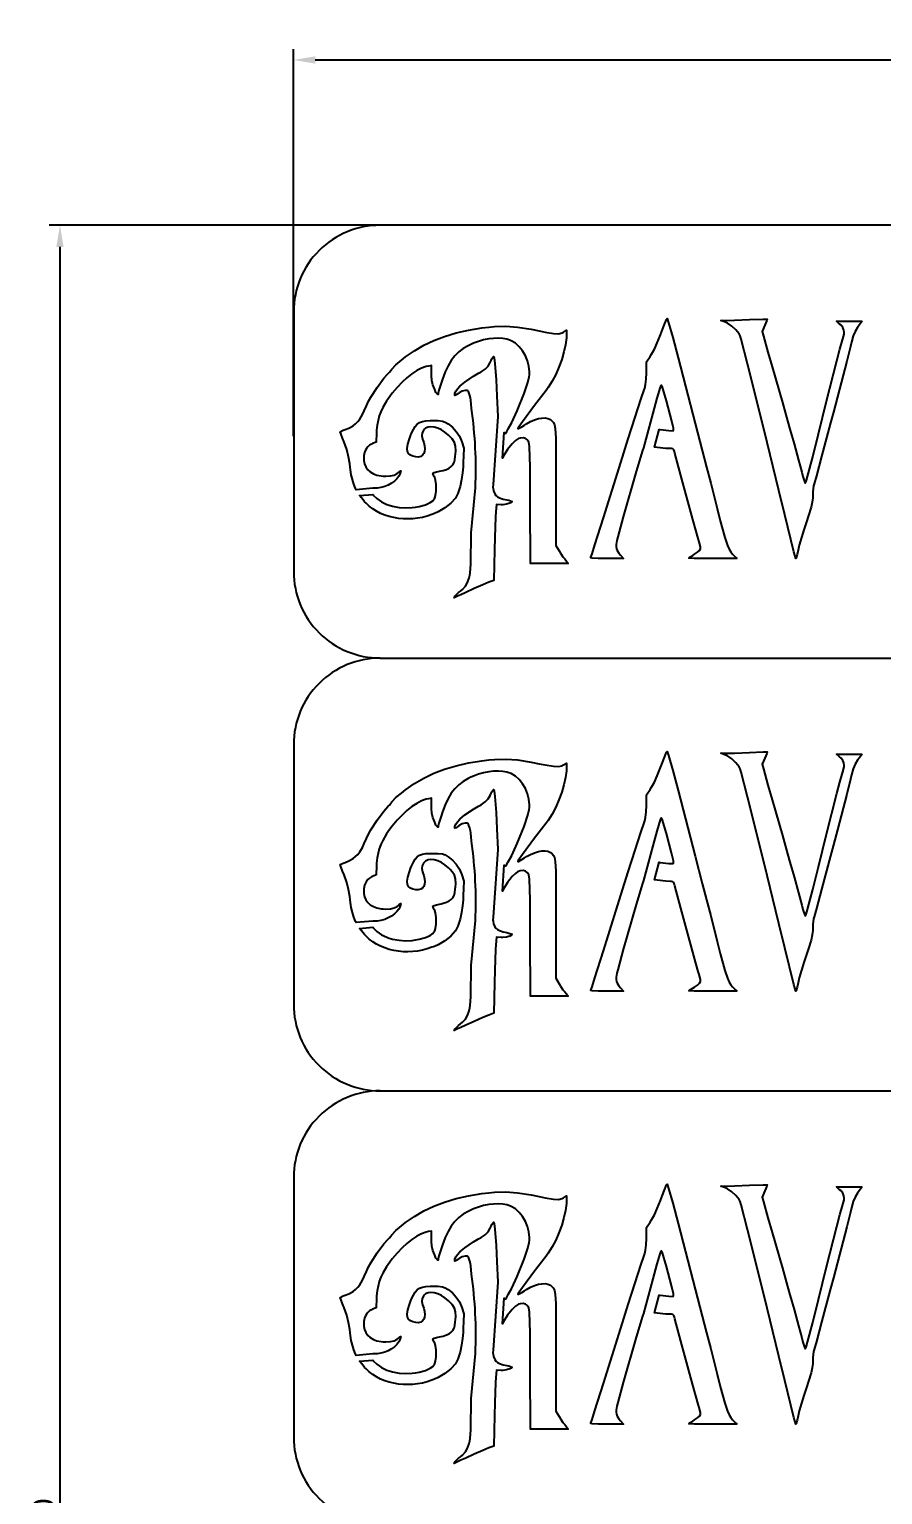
# Model space of a CAD drawing. Header units: millimetres. Extents: x 2045 to 2776, y 1347 to 1669.
# Drawn here: x 2045 to 2143.6, y 1500.2 to 1669.5 of the extents above; entities that cross this region are included whole.
import ezdxf

# ---------------------------------------------------------------- set-up
doc = ezdxf.new("R2010")
doc.units = ezdxf.units.MM
doc.styles.get("Standard").update_dxf_attribs({"font": 'arial.ttf'})
doc.dimstyles.new('ISO-25', dxfattribs={"dimtxt": 2.5, "dimasz": 2.5, "dimexe": 1.25, "dimexo": 0.625, "dimtad": 1, "dimtxsty": 'Standard', "dimcen": 2.5, "dimadec": 0, "dimazin": 0, "dimtfac": 1, "dimtmove": 0, "dimatfit": 3, "dimfxl": 1, "dimarcsym": 0})

# ---------------------------------------------------------------- blocks, each defined once
blk = doc.blocks.new('*D8')
at = {"color": 0, "lineweight": -2, "transparency": 16777216}
for p, q in [((2075.52, 1622.46), (2075.52, 1667.18)), ((2078.02, 1665.93), (2773.02, 1665.93)), ((2775.52, 1622.46), (2775.52, 1667.18))]:
    blk.add_line(p, q, dxfattribs=at)
at = {"color": 0, "transparency": 16777216}
for points in [[(2078.02, 1666.35), (2078.02, 1665.51), (2075.52, 1665.93)], [(2773.02, 1666.35), (2773.02, 1665.51), (2775.52, 1665.93)]]:
    blk.add_solid(points, dxfattribs=at)
at = {"layer": 'Defpoints', "color": 0, "transparency": 16777216}
for p in [(2775.52, 1665.93), (2075.52, 1621.84), (2775.52, 1621.84)]:
    blk.add_point(p, dxfattribs=at)
at = {"color": 0, "transparency": 16777216, "insert": (2425.52, 1667.83), "char_height": 2.5, "attachment_point": 5}
blk.add_mtext('700', dxfattribs=at)
blk = doc.blocks.new('*D9')
at = {"color": 0, "lineweight": -2, "transparency": 16777216}
for p, q in [((2142.4, 1646.84), (2047.26, 1646.84)), ((2048.51, 1644.34), (2048.51, 1349.34)), ((2142.4, 1346.84), (2047.26, 1346.84))]:
    blk.add_line(p, q, dxfattribs=at)
at = {"color": 0, "transparency": 16777216}
for points in [[(2048.09, 1644.34), (2048.92, 1644.34), (2048.51, 1646.84)], [(2048.09, 1349.34), (2048.92, 1349.34), (2048.51, 1346.84)]]:
    blk.add_solid(points, dxfattribs=at)
at = {"layer": 'Defpoints', "color": 0, "transparency": 16777216}
for p in [(2143.02, 1646.84), (2048.51, 1346.84), (2143.02, 1346.84)]:
    blk.add_point(p, dxfattribs=at)
at = {"color": 0, "transparency": 16777216, "insert": (2046.61, 1496.84), "char_height": 2.5, "attachment_point": 5, "rotation": 90}
blk.add_mtext('300', dxfattribs=at)

msp = doc.modelspace()

# ---------------------------------------------------------------- linework, layer by layer
for points in [[(2215.523, 1631.839, 0.4142136), (2200.523, 1646.839), (2085.523, 1646.839, 0.4142136), (2075.523, 1636.839), (2075.523, 1606.839, 0.4142136), (2085.523, 1596.839), (2200.523, 1596.839, 0.4142136), (2215.523, 1611.839)], [(2085.523, 1596.839, 0.4142136), (2075.523, 1586.839), (2075.523, 1556.839, 0.4142136), (2085.523, 1546.839), (2200.523, 1546.839, 0.4142136), (2215.523, 1561.839)], [(2085.523, 1546.839, 0.4142136), (2075.523, 1536.839), (2075.523, 1506.839, 0.4142136), (2085.523, 1496.839), (2200.523, 1496.839, 0.4142136), (2215.523, 1511.839)]]:
    msp.add_lwpolyline(points, format="xyb")
for points in [[(2126.792, 1608.345), (2123.988, 1608.345), (2121.812, 1608.353), (2121.184, 1608.384), (2121.285, 1608.477), (2121.641, 1608.694), (2121.866, 1608.826), (2122.207, 1609.058), (2122.423, 1609.275), (2122.532, 1609.468), (2122.54, 1609.561), (2122.524, 1609.701), (2122.385, 1610.282), (2122.284, 1610.638), (2122.005, 1611.606), (2121.664, 1612.853), (2120.286, 1617.943), (2119.581, 1620.522), (2119.526, 1620.693), (2119.449, 1620.909), (2119.356, 1621.002), (2119.193, 1621.033), (2119.069, 1621.033), (2118.535, 1621.064), (2117.551, 1621.181), (2117.208, 1621.218), (2117.747, 1623.252), (2117.869, 1623.241), (2118.876, 1623.117), (2119.379, 1623.094), (2119.441, 1623.156), (2119.441, 1623.218), (2119.418, 1623.396), (2119.201, 1624.341), (2118.605, 1626.556), (2118.117, 1628.23), (2118.093, 1628.299), (2118.024, 1628.353), (2117.985, 1628.33), (2117.9, 1628.137), (2117.497, 1626.851), (2117.017, 1625.147), (2115.955, 1621.142), (2115.839, 1620.809), (2115.119, 1618.384), (2113.624, 1613.171), (2112.989, 1610.824), (2112.888, 1610.429), (2112.811, 1609.964), (2112.811, 1609.709), (2112.842, 1609.476), (2112.919, 1609.267), (2113.113, 1608.957), (2113.306, 1608.733), (2113.655, 1608.345), (2111.742, 1608.345), (2110.727, 1608.353), (2110.03, 1608.392), (2109.868, 1608.432), (2109.877, 1608.459), (2109.875, 1608.461), (2109.883, 1608.477), (2110.014, 1608.872), (2110.34, 1609.902), (2111.316, 1613.032), (2113.337, 1619.438), (2114.197, 1622.157), (2114.987, 1624.666), (2115.638, 1626.704), (2116.017, 1627.811), (2116.095, 1628.036), (2116.203, 1628.423), (2116.281, 1629.066), (2116.289, 1629.794), (2116.296, 1631.057), (2116.707, 1631.661), (2116.893, 1631.932), (2117.226, 1632.521), (2117.551, 1633.241), (2117.923, 1634.186), (2118.14, 1634.775), (2118.326, 1635.286), (2118.605, 1635.968), (2118.678, 1636.062), (2118.853, 1635.565), (2119.341, 1633.853), (2119.96, 1631.537), (2120.82, 1628.261), (2121.92, 1623.938), (2122.726, 1620.809), (2123.229, 1618.903), (2123.725, 1617.052), (2124.468, 1614.108), (2124.825, 1612.699), (2125.359, 1610.754), (2125.669, 1609.848), (2125.863, 1609.414), (2126.049, 1609.097), (2126.25, 1608.849), (2126.366, 1608.74), (2126.792, 1608.345)], [(2141.247, 1635.751), (2140.89, 1635.286), (2140.697, 1635.031), (2140.41, 1634.566), (2140.193, 1634.047), (2139.992, 1633.334), (2139.868, 1632.846), (2139.457, 1631.134), (2138.381, 1627.006), (2137.9, 1625.247), (2137.559, 1624.008), (2136.529, 1620.104), (2135.94, 1617.896), (2135.662, 1616.959), (2135.6, 1616.727), (2135.522, 1616.045), (2135.514, 1615.642), (2135.514, 1615.348), (2135.468, 1614.852), (2135.329, 1614.256), (2135.026, 1613.303), (2134.786, 1612.59), (2134.484, 1611.661), (2133.965, 1609.887), (2133.834, 1609.314), (2133.725, 1608.818), (2133.617, 1608.43), (2133.56, 1608.355), (2133.338, 1609.128), (2132.277, 1613.372), (2131.587, 1616.192), (2129.891, 1623.164), (2127.977, 1630.817), (2127.242, 1633.66), (2127.11, 1634.055), (2127.001, 1634.279), (2126.637, 1634.752), (2126.173, 1635.186), (2125.677, 1635.526), (2125.444, 1635.635), (2124.91, 1635.836), (2125.537, 1635.844), (2126.482, 1635.867), (2128.202, 1635.937), (2129.782, 1635.999), (2130.255, 1635.999), (2130.208, 1635.828), (2129.976, 1635.279), (2129.666, 1634.581), (2129.821, 1634.031), (2130.34, 1632.157), (2130.82, 1630.476), (2132.005, 1626.347), (2132.61, 1624.225), (2132.873, 1623.28), (2133.369, 1621.568), (2133.888, 1619.709), (2134.26, 1618.299), (2134.384, 1617.803), (2134.593, 1617.129), (2134.639, 1617.06), (2134.662, 1617.075), (2134.748, 1617.246), (2134.926, 1617.811), (2135.538, 1620.088), (2136.188, 1622.73), (2137.118, 1626.51), (2138.295, 1631.181), (2138.659, 1632.505), (2138.992, 1633.706), (2139.132, 1634.272), (2139.147, 1634.434), (2139.124, 1634.729), (2139, 1635.007), (2138.783, 1635.286), (2138.628, 1635.426), (2138.272, 1635.743), (2139.759, 1635.743), (2141.247, 1635.751)], [(2107.04, 1633.815), (2106.939, 1633.04), (2106.761, 1632.203), (2106.513, 1631.336), (2106.188, 1630.46), (2105.816, 1629.608), (2105.398, 1628.811), (2104.94, 1628.082), (2104.7, 1627.765), (2103.368, 1626.022), (2101.966, 1624.132), (2101.486, 1623.442), (2101.447, 1623.357), (2101.501, 1623.349), (2101.904, 1623.559), (2102.198, 1623.752), (2102.431, 1623.899), (2102.903, 1624.163), (2103.36, 1624.356), (2103.802, 1624.496), (2104.212, 1624.566), (2104.592, 1624.581), (2104.917, 1624.519), (2105.22, 1624.381), (2105.398, 1624.217), (2105.552, 1624.047), (2105.661, 1623.791), (2105.738, 1623.357), (2105.808, 1622.226), (2105.831, 1619.151), (2105.831, 1609.848), (2106.195, 1609.213), (2106.35, 1608.949), (2106.629, 1608.531), (2106.707, 1608.446), (2106.869, 1608.283), (2107.055, 1608.043), (2107.249, 1607.764), (2102.888, 1607.764), (2102.857, 1614.666), (2102.841, 1618.903), (2102.787, 1621.289), (2102.702, 1621.785), (2102.632, 1621.901), (2102.547, 1622.04), (2102.315, 1622.219), (2102.028, 1622.296), (2101.695, 1622.257), (2101.509, 1622.188), (2101.401, 1622.133), (2101.153, 1621.963), (2100.773, 1621.599), (2100.246, 1620.925), (2099.735, 1620.104), (2099.662, 1619.916), (2099.867, 1622.913), (2099.998, 1622.792), (2100.153, 1623.024), (2100.332, 1623.303), (2100.727, 1624.047), (2101.362, 1625.41), (2102.152, 1627.385), (2102.578, 1628.679), (2102.733, 1629.337), (2102.764, 1629.57), (2102.779, 1629.895), (2102.717, 1630.546), (2102.562, 1631.173), (2102.315, 1631.77), (2101.989, 1632.32), (2101.602, 1632.8), (2101.145, 1633.203), (2100.649, 1633.497), (2100.378, 1633.598), (2100.169, 1633.667), (2099.696, 1633.753), (2099.185, 1633.784), (2098.635, 1633.768), (2098.07, 1633.698), (2097.481, 1633.582), (2096.892, 1633.412), (2096.304, 1633.203), (2096.017, 1633.071), (2095.692, 1632.924), (2095.111, 1632.583), (2094.599, 1632.196), (2094.15, 1631.746), (2093.74, 1631.22), (2093.376, 1630.608), (2093.035, 1629.887), (2092.717, 1629.058), (2092.562, 1628.586), (2092.307, 1627.773), (2092.229, 1627.447), (2092.229, 1627.299), (2092.09, 1627.362), (2091.969, 1627.533), (2091.819, 1627.881), (2091.625, 1628.408), (2091.509, 1628.919), (2091.462, 1629.469), (2091.454, 1629.771), (2091.454, 1630.639), (2091.09, 1630.577), (2090.835, 1630.522), (2090.308, 1630.336), (2089.758, 1630.05), (2089.193, 1629.686), (2088.619, 1629.229), (2088.046, 1628.702), (2087.473, 1628.098), (2086.908, 1627.424), (2086.636, 1627.06), (2086.257, 1626.525), (2085.815, 1625.782), (2085.591, 1625.302), (2085.405, 1624.806), (2085.273, 1624.295), (2085.172, 1623.752), (2085.11, 1623.156), (2085.095, 1622.838), (2085.041, 1621.785), (2084.638, 1621.614), (2084.514, 1621.56), (2084.289, 1621.421), (2084.096, 1621.258), (2083.941, 1621.064), (2083.809, 1620.847), (2083.716, 1620.6), (2083.623, 1620.181), (2083.615, 1619.871), (2083.623, 1619.655), (2083.701, 1619.26), (2083.856, 1618.911), (2084.08, 1618.601), (2084.375, 1618.338), (2084.731, 1618.129), (2085.149, 1617.974), (2085.629, 1617.881), (2085.885, 1617.857), (2086.179, 1617.842), (2086.698, 1617.873), (2087.132, 1617.981), (2087.481, 1618.152), (2087.62, 1618.268), (2087.713, 1618.353), (2087.899, 1618.469), (2087.775, 1618.067), (2087.667, 1617.85), (2087.457, 1617.548), (2087.179, 1617.277), (2086.838, 1617.029), (2086.458, 1616.812), (2086.04, 1616.649), (2085.606, 1616.525), (2085.165, 1616.463), (2084.948, 1616.455), (2084.684, 1616.448), (2082.763, 1616.281), (2082.686, 1616.424), (2082.484, 1616.92), (2082.314, 1617.447), (2082.182, 1618.005), (2082.089, 1618.593), (2082.058, 1618.903), (2082.012, 1619.291), (2081.865, 1620.096), (2081.648, 1620.925), (2081.354, 1621.785), (2081.175, 1622.234), (2080.966, 1622.761), (2080.898, 1622.991), (2081.237, 1623.156), (2081.462, 1623.241), (2081.88, 1623.404), (2082.392, 1623.683), (2082.686, 1623.899), (2082.934, 1624.155), (2083.166, 1624.442), (2083.476, 1624.968), (2083.67, 1625.402), (2083.925, 1625.991), (2084.173, 1626.502), (2084.429, 1626.982), (2085.157, 1628.113), (2085.931, 1629.159), (2086.396, 1629.686), (2086.613, 1629.864), (2086.753, 1630.058), (2086.853, 1630.213), (2087.349, 1630.716), (2087.969, 1631.243), (2088.449, 1631.63), (2089.471, 1632.343), (2090.556, 1632.978), (2091.726, 1633.528), (2092.973, 1634), (2094.313, 1634.395), (2095.746, 1634.721), (2097.28, 1634.969), (2098.085, 1635.069), (2098.751, 1635.139), (2100.029, 1635.17), (2101.377, 1635.069), (2102.957, 1634.822), (2103.91, 1634.636), (2104.584, 1634.496), (2105.545, 1634.341), (2106.149, 1634.31), (2106.552, 1634.403), (2106.722, 1634.496), (2107.047, 1634.698), (2107.047, 1634.171), (2107.04, 1633.815)], [(2095.196, 1621.072), (2095.149, 1620.201), (2095.109, 1619.422), (2095.102, 1618.914), (2095.048, 1618.23), (2094.937, 1617.449), (2094.765, 1616.67), (2094.48, 1615.867), (2094.243, 1615.325), (2093.67, 1614.72), (2092.988, 1614.186), (2092.214, 1613.729), (2091.78, 1613.535), (2091.509, 1613.427), (2090.959, 1613.241), (2090.401, 1613.094), (2089.843, 1612.993), (2089.286, 1612.931), (2088.72, 1612.908), (2088.17, 1612.915), (2087.62, 1612.97), (2087.086, 1613.063), (2086.567, 1613.187), (2086.063, 1613.357), (2085.575, 1613.551), (2085.11, 1613.791), (2084.677, 1614.062), (2084.266, 1614.372), (2083.887, 1614.713), (2083.716, 1614.898), (2083.538, 1615.1), (2083.145, 1615.605), (2084.673, 1615.738), (2084.723, 1615.665), (2085.149, 1615.255), (2085.691, 1614.883), (2086.272, 1614.589), (2086.551, 1614.496), (2086.954, 1614.379), (2087.713, 1614.24), (2088.464, 1614.186), (2089.216, 1614.225), (2089.603, 1614.279), (2090.037, 1614.356), (2090.757, 1614.55), (2091.307, 1614.798), (2091.594, 1615.007), (2091.741, 1615.162), (2091.795, 1615.239), (2091.85, 1615.34), (2091.927, 1615.611), (2091.997, 1616.115), (2091.989, 1616.881), (2091.911, 1617.408), (2091.826, 1617.695), (2091.772, 1617.811), (2091.687, 1617.966), (2091.604, 1618.164), (2091.749, 1618.26), (2092.19, 1618.376), (2092.578, 1618.462), (2092.81, 1618.524), (2093.197, 1618.64), (2093.499, 1618.779), (2093.74, 1618.95), (2093.925, 1619.159), (2094.057, 1619.422), (2094.142, 1619.748), (2094.204, 1620.15), (2094.228, 1620.39), (2094.259, 1620.762), (2094.243, 1621.32), (2094.111, 1621.746), (2093.825, 1622.157), (2093.608, 1622.404), (2093.414, 1622.598), (2093.011, 1622.939), (2092.593, 1623.21), (2092.175, 1623.411), (2091.772, 1623.528), (2091.393, 1623.566), (2091.052, 1623.52), (2090.765, 1623.388), (2090.657, 1623.28), (2090.525, 1623.14), (2090.37, 1622.846), (2090.331, 1622.521), (2090.401, 1622.141), (2090.478, 1621.924), (2090.556, 1621.723), (2090.649, 1621.343), (2090.688, 1621.002), (2090.657, 1620.708), (2090.571, 1620.46), (2090.424, 1620.274), (2090.215, 1620.135), (2089.909, 1620.061), (2089.642, 1620.073), (2089.309, 1620.143), (2089.022, 1620.267), (2088.793, 1620.462), (2088.681, 1620.685), (2088.643, 1621.057), (2088.72, 1621.545), (2088.898, 1622.157), (2089.038, 1622.521), (2089.146, 1622.8), (2089.355, 1623.249), (2089.564, 1623.605), (2089.797, 1623.868), (2090.076, 1624.054), (2090.401, 1624.178), (2090.812, 1624.248), (2091.307, 1624.271), (2091.602, 1624.279), (2092.206, 1624.271), (2092.709, 1624.209), (2093.013, 1624.099), (2093.376, 1623.892), (2093.879, 1623.504), (2094.305, 1623.024), (2094.677, 1622.459), (2094.971, 1621.8), (2095.196, 1621.072)], [(2107.04, 1583.815), (2106.939, 1583.04), (2106.761, 1582.203), (2106.513, 1581.336), (2106.188, 1580.46), (2105.816, 1579.608), (2105.398, 1578.811), (2104.94, 1578.082), (2104.7, 1577.765), (2103.368, 1576.022), (2101.966, 1574.132), (2101.486, 1573.442), (2101.447, 1573.357), (2101.501, 1573.349), (2101.904, 1573.559), (2102.198, 1573.752), (2102.431, 1573.899), (2102.903, 1574.163), (2103.36, 1574.356), (2103.802, 1574.496), (2104.212, 1574.566), (2104.592, 1574.581), (2104.917, 1574.519), (2105.22, 1574.381), (2105.398, 1574.217), (2105.552, 1574.047), (2105.661, 1573.791), (2105.738, 1573.357), (2105.808, 1572.226), (2105.831, 1569.151), (2105.831, 1559.848), (2106.195, 1559.213), (2106.35, 1558.949), (2106.629, 1558.531), (2106.707, 1558.446), (2106.869, 1558.283), (2107.055, 1558.043), (2107.249, 1557.764), (2102.888, 1557.764), (2102.857, 1564.666), (2102.841, 1568.903), (2102.787, 1571.289), (2102.702, 1571.785), (2102.632, 1571.901), (2102.547, 1572.04), (2102.315, 1572.219), (2102.028, 1572.296), (2101.695, 1572.257), (2101.509, 1572.188), (2101.401, 1572.133), (2101.153, 1571.963), (2100.773, 1571.599), (2100.246, 1570.925), (2099.735, 1570.104), (2099.662, 1569.916), (2099.867, 1572.913), (2099.998, 1572.792), (2100.153, 1573.024), (2100.332, 1573.303), (2100.727, 1574.047), (2101.362, 1575.41), (2102.152, 1577.385), (2102.578, 1578.679), (2102.733, 1579.337), (2102.764, 1579.57), (2102.779, 1579.895), (2102.717, 1580.546), (2102.562, 1581.173), (2102.315, 1581.77), (2101.989, 1582.32), (2101.602, 1582.8), (2101.145, 1583.203), (2100.649, 1583.497), (2100.378, 1583.598), (2100.169, 1583.667), (2099.696, 1583.753), (2099.185, 1583.784), (2098.635, 1583.768), (2098.07, 1583.698), (2097.481, 1583.582), (2096.892, 1583.412), (2096.304, 1583.203), (2096.017, 1583.071), (2095.692, 1582.924), (2095.111, 1582.583), (2094.599, 1582.196), (2094.15, 1581.746), (2093.74, 1581.22), (2093.376, 1580.608), (2093.035, 1579.887), (2092.717, 1579.058), (2092.562, 1578.586), (2092.307, 1577.773), (2092.229, 1577.447), (2092.229, 1577.299), (2092.09, 1577.362), (2091.969, 1577.533), (2091.819, 1577.881), (2091.625, 1578.408), (2091.509, 1578.919), (2091.462, 1579.469), (2091.454, 1579.771), (2091.454, 1580.639), (2091.09, 1580.577), (2090.835, 1580.522), (2090.308, 1580.336), (2089.758, 1580.05), (2089.193, 1579.686), (2088.619, 1579.229), (2088.046, 1578.702), (2087.473, 1578.098), (2086.908, 1577.424), (2086.636, 1577.06), (2086.257, 1576.525), (2085.815, 1575.782), (2085.591, 1575.302), (2085.405, 1574.806), (2085.273, 1574.295), (2085.172, 1573.752), (2085.11, 1573.156), (2085.095, 1572.838), (2085.041, 1571.785), (2084.638, 1571.614), (2084.514, 1571.56), (2084.289, 1571.421), (2084.096, 1571.258), (2083.941, 1571.064), (2083.809, 1570.847), (2083.716, 1570.6), (2083.623, 1570.181), (2083.615, 1569.871), (2083.623, 1569.655), (2083.701, 1569.26), (2083.856, 1568.911), (2084.08, 1568.601), (2084.375, 1568.338), (2084.731, 1568.129), (2085.149, 1567.974), (2085.629, 1567.881), (2085.885, 1567.857), (2086.179, 1567.842), (2086.698, 1567.873), (2087.132, 1567.981), (2087.481, 1568.152), (2087.62, 1568.268), (2087.713, 1568.353), (2087.899, 1568.469), (2087.775, 1568.067), (2087.667, 1567.85), (2087.457, 1567.548), (2087.179, 1567.277), (2086.838, 1567.029), (2086.458, 1566.812), (2086.04, 1566.649), (2085.606, 1566.525), (2085.165, 1566.463), (2084.948, 1566.455), (2084.684, 1566.448), (2082.763, 1566.281), (2082.686, 1566.424), (2082.484, 1566.92), (2082.314, 1567.447), (2082.182, 1568.005), (2082.089, 1568.593), (2082.058, 1568.903), (2082.012, 1569.291), (2081.865, 1570.096), (2081.648, 1570.925), (2081.354, 1571.785), (2081.175, 1572.234), (2080.966, 1572.761), (2080.898, 1572.991), (2081.237, 1573.156), (2081.462, 1573.241), (2081.88, 1573.404), (2082.392, 1573.683), (2082.686, 1573.899), (2082.934, 1574.155), (2083.166, 1574.442), (2083.476, 1574.968), (2083.67, 1575.402), (2083.925, 1575.991), (2084.173, 1576.502), (2084.429, 1576.982), (2085.157, 1578.113), (2085.931, 1579.159), (2086.396, 1579.686), (2086.613, 1579.864), (2086.753, 1580.058), (2086.853, 1580.213), (2087.349, 1580.716), (2087.969, 1581.243), (2088.449, 1581.63), (2089.471, 1582.343), (2090.556, 1582.978), (2091.726, 1583.528), (2092.973, 1584), (2094.313, 1584.395), (2095.746, 1584.721), (2097.28, 1584.969), (2098.085, 1585.069), (2098.751, 1585.139), (2100.029, 1585.17), (2101.377, 1585.069), (2102.957, 1584.822), (2103.91, 1584.636), (2104.584, 1584.496), (2105.545, 1584.341), (2106.149, 1584.31), (2106.552, 1584.403), (2106.722, 1584.496), (2107.047, 1584.698), (2107.047, 1584.171), (2107.04, 1583.815)], [(2126.792, 1558.345), (2123.988, 1558.345), (2121.812, 1558.353), (2121.184, 1558.384), (2121.285, 1558.477), (2121.641, 1558.694), (2121.866, 1558.826), (2122.207, 1559.058), (2122.423, 1559.275), (2122.532, 1559.468), (2122.54, 1559.561), (2122.524, 1559.701), (2122.385, 1560.282), (2122.284, 1560.638), (2122.005, 1561.606), (2121.664, 1562.853), (2120.286, 1567.943), (2119.581, 1570.522), (2119.526, 1570.693), (2119.449, 1570.909), (2119.356, 1571.002), (2119.193, 1571.033), (2119.069, 1571.033), (2118.535, 1571.064), (2117.551, 1571.181), (2117.208, 1571.218), (2117.747, 1573.252), (2117.869, 1573.241), (2118.876, 1573.117), (2119.379, 1573.094), (2119.441, 1573.156), (2119.441, 1573.218), (2119.418, 1573.396), (2119.201, 1574.341), (2118.605, 1576.556), (2118.117, 1578.23), (2118.093, 1578.299), (2118.024, 1578.353), (2117.985, 1578.33), (2117.9, 1578.137), (2117.497, 1576.851), (2117.017, 1575.147), (2115.955, 1571.142), (2115.839, 1570.809), (2115.119, 1568.384), (2113.624, 1563.171), (2112.989, 1560.824), (2112.888, 1560.429), (2112.811, 1559.964), (2112.811, 1559.709), (2112.842, 1559.476), (2112.919, 1559.267), (2113.113, 1558.957), (2113.306, 1558.733), (2113.655, 1558.345), (2111.742, 1558.345), (2110.727, 1558.353), (2110.03, 1558.392), (2109.868, 1558.432), (2109.877, 1558.459), (2109.875, 1558.461), (2109.883, 1558.477), (2110.014, 1558.872), (2110.34, 1559.902), (2111.316, 1563.032), (2113.337, 1569.438), (2114.197, 1572.157), (2114.987, 1574.666), (2115.638, 1576.704), (2116.017, 1577.811), (2116.095, 1578.036), (2116.203, 1578.423), (2116.281, 1579.066), (2116.289, 1579.794), (2116.296, 1581.057), (2116.707, 1581.661), (2116.893, 1581.932), (2117.226, 1582.521), (2117.551, 1583.241), (2117.923, 1584.186), (2118.14, 1584.775), (2118.326, 1585.286), (2118.605, 1585.968), (2118.678, 1586.062), (2118.853, 1585.565), (2119.341, 1583.853), (2119.96, 1581.537), (2120.82, 1578.261), (2121.92, 1573.938), (2122.726, 1570.809), (2123.229, 1568.903), (2123.725, 1567.052), (2124.468, 1564.108), (2124.825, 1562.699), (2125.359, 1560.754), (2125.669, 1559.848), (2125.863, 1559.414), (2126.049, 1559.097), (2126.25, 1558.849), (2126.366, 1558.74), (2126.792, 1558.345)], [(2141.247, 1585.751), (2140.89, 1585.286), (2140.697, 1585.031), (2140.41, 1584.566), (2140.193, 1584.047), (2139.992, 1583.334), (2139.868, 1582.846), (2139.457, 1581.134), (2138.381, 1577.006), (2137.9, 1575.247), (2137.559, 1574.008), (2136.529, 1570.104), (2135.94, 1567.896), (2135.662, 1566.959), (2135.6, 1566.727), (2135.522, 1566.045), (2135.514, 1565.642), (2135.514, 1565.348), (2135.468, 1564.852), (2135.329, 1564.256), (2135.026, 1563.303), (2134.786, 1562.59), (2134.484, 1561.661), (2133.965, 1559.887), (2133.834, 1559.314), (2133.725, 1558.818), (2133.617, 1558.43), (2133.56, 1558.355), (2133.338, 1559.128), (2132.277, 1563.372), (2131.587, 1566.192), (2129.891, 1573.164), (2127.977, 1580.817), (2127.242, 1583.66), (2127.11, 1584.055), (2127.001, 1584.279), (2126.637, 1584.752), (2126.173, 1585.186), (2125.677, 1585.526), (2125.444, 1585.635), (2124.91, 1585.836), (2125.537, 1585.844), (2126.482, 1585.867), (2128.202, 1585.937), (2129.782, 1585.999), (2130.255, 1585.999), (2130.208, 1585.828), (2129.976, 1585.279), (2129.666, 1584.581), (2129.821, 1584.031), (2130.34, 1582.157), (2130.82, 1580.476), (2132.005, 1576.347), (2132.61, 1574.225), (2132.873, 1573.28), (2133.369, 1571.568), (2133.888, 1569.709), (2134.26, 1568.299), (2134.384, 1567.803), (2134.593, 1567.129), (2134.639, 1567.06), (2134.662, 1567.075), (2134.748, 1567.246), (2134.926, 1567.811), (2135.538, 1570.088), (2136.188, 1572.73), (2137.118, 1576.51), (2138.295, 1581.181), (2138.659, 1582.505), (2138.992, 1583.706), (2139.132, 1584.272), (2139.147, 1584.434), (2139.124, 1584.729), (2139, 1585.007), (2138.783, 1585.286), (2138.628, 1585.426), (2138.272, 1585.743), (2139.759, 1585.743), (2141.247, 1585.751)], [(2095.196, 1571.072), (2095.149, 1570.201), (2095.109, 1569.422), (2095.102, 1568.914), (2095.048, 1568.23), (2094.937, 1567.449), (2094.765, 1566.67), (2094.48, 1565.867), (2094.243, 1565.325), (2093.67, 1564.72), (2092.988, 1564.186), (2092.214, 1563.729), (2091.78, 1563.535), (2091.509, 1563.427), (2090.959, 1563.241), (2090.401, 1563.094), (2089.843, 1562.993), (2089.286, 1562.931), (2088.72, 1562.908), (2088.17, 1562.915), (2087.62, 1562.97), (2087.086, 1563.063), (2086.567, 1563.187), (2086.063, 1563.357), (2085.575, 1563.551), (2085.11, 1563.791), (2084.677, 1564.062), (2084.266, 1564.372), (2083.887, 1564.713), (2083.716, 1564.898), (2083.538, 1565.1), (2083.145, 1565.605), (2084.673, 1565.738), (2084.723, 1565.665), (2085.149, 1565.255), (2085.691, 1564.883), (2086.272, 1564.589), (2086.551, 1564.496), (2086.954, 1564.379), (2087.713, 1564.24), (2088.464, 1564.186), (2089.216, 1564.225), (2089.603, 1564.279), (2090.037, 1564.356), (2090.757, 1564.55), (2091.307, 1564.798), (2091.594, 1565.007), (2091.741, 1565.162), (2091.795, 1565.239), (2091.85, 1565.34), (2091.927, 1565.611), (2091.997, 1566.115), (2091.989, 1566.881), (2091.911, 1567.408), (2091.826, 1567.695), (2091.772, 1567.811), (2091.687, 1567.966), (2091.604, 1568.164), (2091.749, 1568.26), (2092.19, 1568.376), (2092.578, 1568.462), (2092.81, 1568.524), (2093.197, 1568.64), (2093.499, 1568.779), (2093.74, 1568.95), (2093.925, 1569.159), (2094.057, 1569.422), (2094.142, 1569.748), (2094.204, 1570.15), (2094.228, 1570.39), (2094.259, 1570.762), (2094.243, 1571.32), (2094.111, 1571.746), (2093.825, 1572.157), (2093.608, 1572.404), (2093.414, 1572.598), (2093.011, 1572.939), (2092.593, 1573.21), (2092.175, 1573.411), (2091.772, 1573.528), (2091.393, 1573.566), (2091.052, 1573.52), (2090.765, 1573.388), (2090.657, 1573.28), (2090.525, 1573.14), (2090.37, 1572.846), (2090.331, 1572.521), (2090.401, 1572.141), (2090.478, 1571.924), (2090.556, 1571.723), (2090.649, 1571.343), (2090.688, 1571.002), (2090.657, 1570.708), (2090.571, 1570.46), (2090.424, 1570.274), (2090.215, 1570.135), (2089.909, 1570.061), (2089.642, 1570.073), (2089.309, 1570.143), (2089.022, 1570.267), (2088.793, 1570.462), (2088.681, 1570.685), (2088.643, 1571.057), (2088.72, 1571.545), (2088.898, 1572.157), (2089.038, 1572.521), (2089.146, 1572.8), (2089.355, 1573.249), (2089.564, 1573.605), (2089.797, 1573.868), (2090.076, 1574.054), (2090.401, 1574.178), (2090.812, 1574.248), (2091.307, 1574.271), (2091.602, 1574.279), (2092.206, 1574.271), (2092.709, 1574.209), (2093.013, 1574.099), (2093.376, 1573.892), (2093.879, 1573.504), (2094.305, 1573.024), (2094.677, 1572.459), (2094.971, 1571.8), (2095.196, 1571.072)], [(2126.792, 1508.345), (2123.988, 1508.345), (2121.812, 1508.353), (2121.184, 1508.384), (2121.285, 1508.477), (2121.641, 1508.694), (2121.866, 1508.826), (2122.207, 1509.058), (2122.423, 1509.275), (2122.532, 1509.468), (2122.54, 1509.561), (2122.524, 1509.701), (2122.385, 1510.282), (2122.284, 1510.638), (2122.005, 1511.606), (2121.664, 1512.853), (2120.286, 1517.943), (2119.581, 1520.522), (2119.526, 1520.693), (2119.449, 1520.909), (2119.356, 1521.002), (2119.193, 1521.033), (2119.069, 1521.033), (2118.535, 1521.064), (2117.551, 1521.181), (2117.208, 1521.218), (2117.747, 1523.252), (2117.869, 1523.241), (2118.876, 1523.117), (2119.379, 1523.094), (2119.441, 1523.156), (2119.441, 1523.218), (2119.418, 1523.396), (2119.201, 1524.341), (2118.605, 1526.556), (2118.117, 1528.23), (2118.093, 1528.299), (2118.024, 1528.353), (2117.985, 1528.33), (2117.9, 1528.137), (2117.497, 1526.851), (2117.017, 1525.147), (2115.955, 1521.142), (2115.839, 1520.809), (2115.119, 1518.384), (2113.624, 1513.171), (2112.989, 1510.824), (2112.888, 1510.429), (2112.811, 1509.964), (2112.811, 1509.709), (2112.842, 1509.476), (2112.919, 1509.267), (2113.113, 1508.957), (2113.306, 1508.733), (2113.655, 1508.345), (2111.742, 1508.345), (2110.727, 1508.353), (2110.03, 1508.392), (2109.868, 1508.432), (2109.877, 1508.459), (2109.875, 1508.461), (2109.883, 1508.477), (2110.014, 1508.872), (2110.34, 1509.902), (2111.316, 1513.032), (2113.337, 1519.438), (2114.197, 1522.157), (2114.987, 1524.666), (2115.638, 1526.704), (2116.017, 1527.811), (2116.095, 1528.036), (2116.203, 1528.423), (2116.281, 1529.066), (2116.289, 1529.794), (2116.296, 1531.057), (2116.707, 1531.661), (2116.893, 1531.932), (2117.226, 1532.521), (2117.551, 1533.241), (2117.923, 1534.186), (2118.14, 1534.775), (2118.326, 1535.286), (2118.605, 1535.968), (2118.678, 1536.062), (2118.853, 1535.565), (2119.341, 1533.853), (2119.96, 1531.537), (2120.82, 1528.261), (2121.92, 1523.938), (2122.726, 1520.809), (2123.229, 1518.903), (2123.725, 1517.052), (2124.468, 1514.108), (2124.825, 1512.699), (2125.359, 1510.754), (2125.669, 1509.848), (2125.863, 1509.414), (2126.049, 1509.097), (2126.25, 1508.849), (2126.366, 1508.74), (2126.792, 1508.345)], [(2141.247, 1535.751), (2140.89, 1535.286), (2140.697, 1535.031), (2140.41, 1534.566), (2140.193, 1534.047), (2139.992, 1533.334), (2139.868, 1532.846), (2139.457, 1531.134), (2138.381, 1527.006), (2137.9, 1525.247), (2137.559, 1524.008), (2136.529, 1520.104), (2135.94, 1517.896), (2135.662, 1516.959), (2135.6, 1516.727), (2135.522, 1516.045), (2135.514, 1515.642), (2135.514, 1515.348), (2135.468, 1514.852), (2135.329, 1514.256), (2135.026, 1513.303), (2134.786, 1512.59), (2134.484, 1511.661), (2133.965, 1509.887), (2133.834, 1509.314), (2133.725, 1508.818), (2133.617, 1508.43), (2133.56, 1508.355), (2133.338, 1509.128), (2132.277, 1513.372), (2131.587, 1516.192), (2129.891, 1523.164), (2127.977, 1530.817), (2127.242, 1533.66), (2127.11, 1534.055), (2127.001, 1534.279), (2126.637, 1534.752), (2126.173, 1535.186), (2125.677, 1535.526), (2125.444, 1535.635), (2124.91, 1535.836), (2125.537, 1535.844), (2126.482, 1535.867), (2128.202, 1535.937), (2129.782, 1535.999), (2130.255, 1535.999), (2130.208, 1535.828), (2129.976, 1535.279), (2129.666, 1534.581), (2129.821, 1534.031), (2130.34, 1532.157), (2130.82, 1530.476), (2132.005, 1526.347), (2132.61, 1524.225), (2132.873, 1523.28), (2133.369, 1521.568), (2133.888, 1519.709), (2134.26, 1518.299), (2134.384, 1517.803), (2134.593, 1517.129), (2134.639, 1517.06), (2134.662, 1517.075), (2134.748, 1517.246), (2134.926, 1517.811), (2135.538, 1520.088), (2136.188, 1522.73), (2137.118, 1526.51), (2138.295, 1531.181), (2138.659, 1532.505), (2138.992, 1533.706), (2139.132, 1534.272), (2139.147, 1534.434), (2139.124, 1534.729), (2139, 1535.007), (2138.783, 1535.286), (2138.628, 1535.426), (2138.272, 1535.743), (2139.759, 1535.743), (2141.247, 1535.751)], [(2107.04, 1533.815), (2106.939, 1533.04), (2106.761, 1532.203), (2106.513, 1531.336), (2106.188, 1530.46), (2105.816, 1529.608), (2105.398, 1528.811), (2104.94, 1528.082), (2104.7, 1527.765), (2103.368, 1526.022), (2101.966, 1524.132), (2101.486, 1523.442), (2101.447, 1523.357), (2101.501, 1523.349), (2101.904, 1523.559), (2102.198, 1523.752), (2102.431, 1523.899), (2102.903, 1524.163), (2103.36, 1524.356), (2103.802, 1524.496), (2104.212, 1524.566), (2104.592, 1524.581), (2104.917, 1524.519), (2105.22, 1524.381), (2105.398, 1524.217), (2105.552, 1524.047), (2105.661, 1523.791), (2105.738, 1523.357), (2105.808, 1522.226), (2105.831, 1519.151), (2105.831, 1509.848), (2106.195, 1509.213), (2106.35, 1508.949), (2106.629, 1508.531), (2106.707, 1508.446), (2106.869, 1508.283), (2107.055, 1508.043), (2107.249, 1507.764), (2102.888, 1507.764), (2102.857, 1514.666), (2102.841, 1518.903), (2102.787, 1521.289), (2102.702, 1521.785), (2102.632, 1521.901), (2102.547, 1522.04), (2102.315, 1522.219), (2102.028, 1522.296), (2101.695, 1522.257), (2101.509, 1522.188), (2101.401, 1522.133), (2101.153, 1521.963), (2100.773, 1521.599), (2100.246, 1520.925), (2099.735, 1520.104), (2099.662, 1519.916), (2099.867, 1522.913), (2099.998, 1522.792), (2100.153, 1523.024), (2100.332, 1523.303), (2100.727, 1524.047), (2101.362, 1525.41), (2102.152, 1527.385), (2102.578, 1528.679), (2102.733, 1529.337), (2102.764, 1529.57), (2102.779, 1529.895), (2102.717, 1530.546), (2102.562, 1531.173), (2102.315, 1531.77), (2101.989, 1532.32), (2101.602, 1532.8), (2101.145, 1533.203), (2100.649, 1533.497), (2100.378, 1533.598), (2100.169, 1533.667), (2099.696, 1533.753), (2099.185, 1533.784), (2098.635, 1533.768), (2098.07, 1533.698), (2097.481, 1533.582), (2096.892, 1533.412), (2096.304, 1533.203), (2096.017, 1533.071), (2095.692, 1532.924), (2095.111, 1532.583), (2094.599, 1532.196), (2094.15, 1531.746), (2093.74, 1531.22), (2093.376, 1530.608), (2093.035, 1529.887), (2092.717, 1529.058), (2092.562, 1528.586), (2092.307, 1527.773), (2092.229, 1527.447), (2092.229, 1527.299), (2092.09, 1527.362), (2091.969, 1527.533), (2091.819, 1527.881), (2091.625, 1528.408), (2091.509, 1528.919), (2091.462, 1529.469), (2091.454, 1529.771), (2091.454, 1530.639), (2091.09, 1530.577), (2090.835, 1530.522), (2090.308, 1530.336), (2089.758, 1530.05), (2089.193, 1529.686), (2088.619, 1529.229), (2088.046, 1528.702), (2087.473, 1528.098), (2086.908, 1527.424), (2086.636, 1527.06), (2086.257, 1526.525), (2085.815, 1525.782), (2085.591, 1525.302), (2085.405, 1524.806), (2085.273, 1524.295), (2085.172, 1523.752), (2085.11, 1523.156), (2085.095, 1522.838), (2085.041, 1521.785), (2084.638, 1521.614), (2084.514, 1521.56), (2084.289, 1521.421), (2084.096, 1521.258), (2083.941, 1521.064), (2083.809, 1520.847), (2083.716, 1520.6), (2083.623, 1520.181), (2083.615, 1519.871), (2083.623, 1519.655), (2083.701, 1519.26), (2083.856, 1518.911), (2084.08, 1518.601), (2084.375, 1518.338), (2084.731, 1518.129), (2085.149, 1517.974), (2085.629, 1517.881), (2085.885, 1517.857), (2086.179, 1517.842), (2086.698, 1517.873), (2087.132, 1517.981), (2087.481, 1518.152), (2087.62, 1518.268), (2087.713, 1518.353), (2087.899, 1518.469), (2087.775, 1518.067), (2087.667, 1517.85), (2087.457, 1517.548), (2087.179, 1517.277), (2086.838, 1517.029), (2086.458, 1516.812), (2086.04, 1516.649), (2085.606, 1516.525), (2085.165, 1516.463), (2084.948, 1516.455), (2084.684, 1516.448), (2082.763, 1516.281), (2082.686, 1516.424), (2082.484, 1516.92), (2082.314, 1517.447), (2082.182, 1518.005), (2082.089, 1518.593), (2082.058, 1518.903), (2082.012, 1519.291), (2081.865, 1520.096), (2081.648, 1520.925), (2081.354, 1521.785), (2081.175, 1522.234), (2080.966, 1522.761), (2080.898, 1522.991), (2081.237, 1523.156), (2081.462, 1523.241), (2081.88, 1523.404), (2082.392, 1523.683), (2082.686, 1523.899), (2082.934, 1524.155), (2083.166, 1524.442), (2083.476, 1524.968), (2083.67, 1525.402), (2083.925, 1525.991), (2084.173, 1526.502), (2084.429, 1526.982), (2085.157, 1528.113), (2085.931, 1529.159), (2086.396, 1529.686), (2086.613, 1529.864), (2086.753, 1530.058), (2086.853, 1530.213), (2087.349, 1530.716), (2087.969, 1531.243), (2088.449, 1531.63), (2089.471, 1532.343), (2090.556, 1532.978), (2091.726, 1533.528), (2092.973, 1534), (2094.313, 1534.395), (2095.746, 1534.721), (2097.28, 1534.969), (2098.085, 1535.069), (2098.751, 1535.139), (2100.029, 1535.17), (2101.377, 1535.069), (2102.957, 1534.822), (2103.91, 1534.636), (2104.584, 1534.496), (2105.545, 1534.341), (2106.149, 1534.31), (2106.552, 1534.403), (2106.722, 1534.496), (2107.047, 1534.698), (2107.047, 1534.171), (2107.04, 1533.815)], [(2095.196, 1521.072), (2095.149, 1520.201), (2095.109, 1519.422), (2095.102, 1518.914), (2095.048, 1518.23), (2094.937, 1517.449), (2094.765, 1516.67), (2094.48, 1515.867), (2094.243, 1515.325), (2093.67, 1514.72), (2092.988, 1514.186), (2092.214, 1513.729), (2091.78, 1513.535), (2091.509, 1513.427), (2090.959, 1513.241), (2090.401, 1513.094), (2089.843, 1512.993), (2089.286, 1512.931), (2088.72, 1512.908), (2088.17, 1512.915), (2087.62, 1512.97), (2087.086, 1513.063), (2086.567, 1513.187), (2086.063, 1513.357), (2085.575, 1513.551), (2085.11, 1513.791), (2084.677, 1514.062), (2084.266, 1514.372), (2083.887, 1514.713), (2083.716, 1514.898), (2083.538, 1515.1), (2083.145, 1515.605), (2084.673, 1515.738), (2084.723, 1515.665), (2085.149, 1515.255), (2085.691, 1514.883), (2086.272, 1514.589), (2086.551, 1514.496), (2086.954, 1514.379), (2087.713, 1514.24), (2088.464, 1514.186), (2089.216, 1514.225), (2089.603, 1514.279), (2090.037, 1514.356), (2090.757, 1514.55), (2091.307, 1514.798), (2091.594, 1515.007), (2091.741, 1515.162), (2091.795, 1515.239), (2091.85, 1515.34), (2091.927, 1515.611), (2091.997, 1516.115), (2091.989, 1516.881), (2091.911, 1517.408), (2091.826, 1517.695), (2091.772, 1517.811), (2091.687, 1517.966), (2091.604, 1518.164), (2091.749, 1518.26), (2092.19, 1518.376), (2092.578, 1518.462), (2092.81, 1518.524), (2093.197, 1518.64), (2093.499, 1518.779), (2093.74, 1518.95), (2093.925, 1519.159), (2094.057, 1519.422), (2094.142, 1519.748), (2094.204, 1520.15), (2094.228, 1520.39), (2094.259, 1520.762), (2094.243, 1521.32), (2094.111, 1521.746), (2093.825, 1522.157), (2093.608, 1522.404), (2093.414, 1522.598), (2093.011, 1522.939), (2092.593, 1523.21), (2092.175, 1523.411), (2091.772, 1523.528), (2091.393, 1523.566), (2091.052, 1523.52), (2090.765, 1523.388), (2090.657, 1523.28), (2090.525, 1523.14), (2090.37, 1522.846), (2090.331, 1522.521), (2090.401, 1522.141), (2090.478, 1521.924), (2090.556, 1521.723), (2090.649, 1521.343), (2090.688, 1521.002), (2090.657, 1520.708), (2090.571, 1520.46), (2090.424, 1520.274), (2090.215, 1520.135), (2089.909, 1520.061), (2089.642, 1520.073), (2089.309, 1520.143), (2089.022, 1520.267), (2088.793, 1520.462), (2088.681, 1520.685), (2088.643, 1521.057), (2088.72, 1521.545), (2088.898, 1522.157), (2089.038, 1522.521), (2089.146, 1522.8), (2089.355, 1523.249), (2089.564, 1523.605), (2089.797, 1523.868), (2090.076, 1524.054), (2090.401, 1524.178), (2090.812, 1524.248), (2091.307, 1524.271), (2091.602, 1524.279), (2092.206, 1524.271), (2092.709, 1524.209), (2093.013, 1524.099), (2093.376, 1523.892), (2093.879, 1523.504), (2094.305, 1523.024), (2094.677, 1522.459), (2094.971, 1521.8), (2095.196, 1521.072)]]:
    msp.add_lwpolyline(points, close=True)
for points in [[(2100.688, 1614.813), (2100.502, 1614.713), (2100.138, 1614.612), (2099.712, 1614.558), (2099.503, 1614.558), (2098.96, 1614.581), (2098.883, 1613.713), (2098.852, 1613.171), (2098.775, 1610.785), (2098.744, 1609.329), (2098.666, 1605.812), (2098.085, 1605.588), (2097.388, 1605.309), (2096.397, 1604.867), (2095.436, 1604.426), (2094.847, 1604.162), (2094.468, 1603.992), (2094.235, 1603.876), (2094.069, 1603.799), (2094.182, 1604.025), (2094.576, 1604.41), (2094.785, 1604.581), (2095.018, 1604.767), (2095.366, 1605.138), (2095.614, 1605.564), (2095.8, 1606.099), (2095.878, 1606.432), (2095.924, 1606.688), (2095.994, 1607.702), (2096.048, 1611.32), (2096.522, 1616.509, 0.0476866), (2096.071, 1625.673), (2096.009, 1626.649), (2095.963, 1626.897), (2095.893, 1627.184), (2095.73, 1627.625), (2095.668, 1627.711), (2095.591, 1627.757), (2095.335, 1627.765), (2095.01, 1627.672), (2094.661, 1627.494), (2094.499, 1627.377), (2094.313, 1627.23), (2094.166, 1627.181), (2094.166, 1627.389), (2094.274, 1627.656), (2094.46, 1627.935), (2094.731, 1628.23), (2095.289, 1628.71), (2096.288, 1629.391), (2096.9, 1629.732), (2097.194, 1629.903), (2097.651, 1630.228), (2097.992, 1630.569), (2098.248, 1630.979), (2098.364, 1631.227), (2098.441, 1631.405), (2098.605, 1631.656), (2098.682, 1631.514), (2098.775, 1630.855), (2098.922, 1628.996), (2098.999, 1627.13), (2099.1, 1624.728), (2098.565, 1616.897), (2098.558, 1616.572), (2098.581, 1616.44), (2098.635, 1616.138), (2098.775, 1615.797), (2098.906, 1615.619), (2099.084, 1615.472), (2099.309, 1615.355), (2099.751, 1615.208), (2100.146, 1615.123), (2100.386, 1615.069), (2100.785, 1614.939), (2100.688, 1614.813)], [(2100.688, 1564.813), (2100.502, 1564.713), (2100.138, 1564.612), (2099.712, 1564.558), (2099.503, 1564.558), (2098.96, 1564.581), (2098.883, 1563.713), (2098.852, 1563.171), (2098.775, 1560.785), (2098.744, 1559.329), (2098.666, 1555.812), (2098.085, 1555.588), (2097.388, 1555.309), (2096.397, 1554.867), (2095.436, 1554.426), (2094.847, 1554.162), (2094.468, 1553.992), (2094.235, 1553.876), (2094.069, 1553.799), (2094.182, 1554.025), (2094.576, 1554.41), (2094.785, 1554.581), (2095.018, 1554.767), (2095.366, 1555.138), (2095.614, 1555.564), (2095.8, 1556.099), (2095.878, 1556.432), (2095.924, 1556.688), (2095.994, 1557.702), (2096.048, 1561.32), (2096.522, 1566.509, 0.0476866), (2096.071, 1575.673), (2096.009, 1576.649), (2095.963, 1576.897), (2095.893, 1577.184), (2095.73, 1577.625), (2095.668, 1577.711), (2095.591, 1577.757), (2095.335, 1577.765), (2095.01, 1577.672), (2094.661, 1577.494), (2094.499, 1577.377), (2094.313, 1577.23), (2094.166, 1577.181), (2094.166, 1577.389), (2094.274, 1577.656), (2094.46, 1577.935), (2094.731, 1578.23), (2095.289, 1578.71), (2096.288, 1579.391), (2096.9, 1579.732), (2097.194, 1579.903), (2097.651, 1580.228), (2097.992, 1580.569), (2098.248, 1580.979), (2098.364, 1581.227), (2098.441, 1581.405), (2098.605, 1581.656), (2098.682, 1581.514), (2098.775, 1580.855), (2098.922, 1578.996), (2098.999, 1577.13), (2099.1, 1574.728), (2098.565, 1566.897), (2098.558, 1566.572), (2098.581, 1566.44), (2098.635, 1566.138), (2098.775, 1565.797), (2098.906, 1565.619), (2099.084, 1565.472), (2099.309, 1565.355), (2099.751, 1565.208), (2100.146, 1565.123), (2100.386, 1565.069), (2100.785, 1564.939), (2100.688, 1564.813)], [(2100.688, 1514.813), (2100.502, 1514.713), (2100.138, 1514.612), (2099.712, 1514.558), (2099.503, 1514.558), (2098.96, 1514.581), (2098.883, 1513.713), (2098.852, 1513.171), (2098.775, 1510.785), (2098.744, 1509.329), (2098.666, 1505.812), (2098.085, 1505.588), (2097.388, 1505.309), (2096.397, 1504.867), (2095.436, 1504.426), (2094.847, 1504.162), (2094.468, 1503.992), (2094.235, 1503.876), (2094.069, 1503.799), (2094.182, 1504.025), (2094.576, 1504.41), (2094.785, 1504.581), (2095.018, 1504.767), (2095.366, 1505.138), (2095.614, 1505.564), (2095.8, 1506.099), (2095.878, 1506.432), (2095.924, 1506.688), (2095.994, 1507.702), (2096.048, 1511.32), (2096.522, 1516.509, 0.0476866), (2096.071, 1525.673), (2096.009, 1526.649), (2095.963, 1526.897), (2095.893, 1527.184), (2095.73, 1527.625), (2095.668, 1527.711), (2095.591, 1527.757), (2095.335, 1527.765), (2095.01, 1527.672), (2094.661, 1527.494), (2094.499, 1527.377), (2094.313, 1527.23), (2094.166, 1527.181), (2094.166, 1527.389), (2094.274, 1527.656), (2094.46, 1527.935), (2094.731, 1528.23), (2095.289, 1528.71), (2096.288, 1529.391), (2096.9, 1529.732), (2097.194, 1529.903), (2097.651, 1530.228), (2097.992, 1530.569), (2098.248, 1530.979), (2098.364, 1531.227), (2098.441, 1531.405), (2098.605, 1531.656), (2098.682, 1531.514), (2098.775, 1530.855), (2098.922, 1528.996), (2098.999, 1527.13), (2099.1, 1524.728), (2098.565, 1516.897), (2098.558, 1516.572), (2098.581, 1516.44), (2098.635, 1516.138), (2098.775, 1515.797), (2098.906, 1515.619), (2099.084, 1515.472), (2099.309, 1515.355), (2099.751, 1515.208), (2100.146, 1515.123), (2100.386, 1515.069), (2100.785, 1514.939), (2100.688, 1514.813)]]:
    msp.add_lwpolyline(points, format="xyb", close=True)

# ---------------------------------------------------------------- dimensions: what is measured, and where the dimension line sits
dim = msp.add_linear_dim(base=(2775.523, 1665.93), p1=(2075.523, 1621.839), p2=(2775.523, 1621.839), dimstyle='ISO-25')
dim.commit()
dim.dimension.update_dxf_attribs({"geometry": '*D8', "text_midpoint": (2425.523, 1667.831)})
dim = msp.add_linear_dim(base=(2048.508, 1346.839), p1=(2143.023, 1646.839), p2=(2143.023, 1346.839), angle=90, dimstyle='ISO-25')
dim.commit()
dim.dimension.update_dxf_attribs({"geometry": '*D9', "text_midpoint": (2046.605, 1496.839)})

doc.saveas('drawing.dxf')
